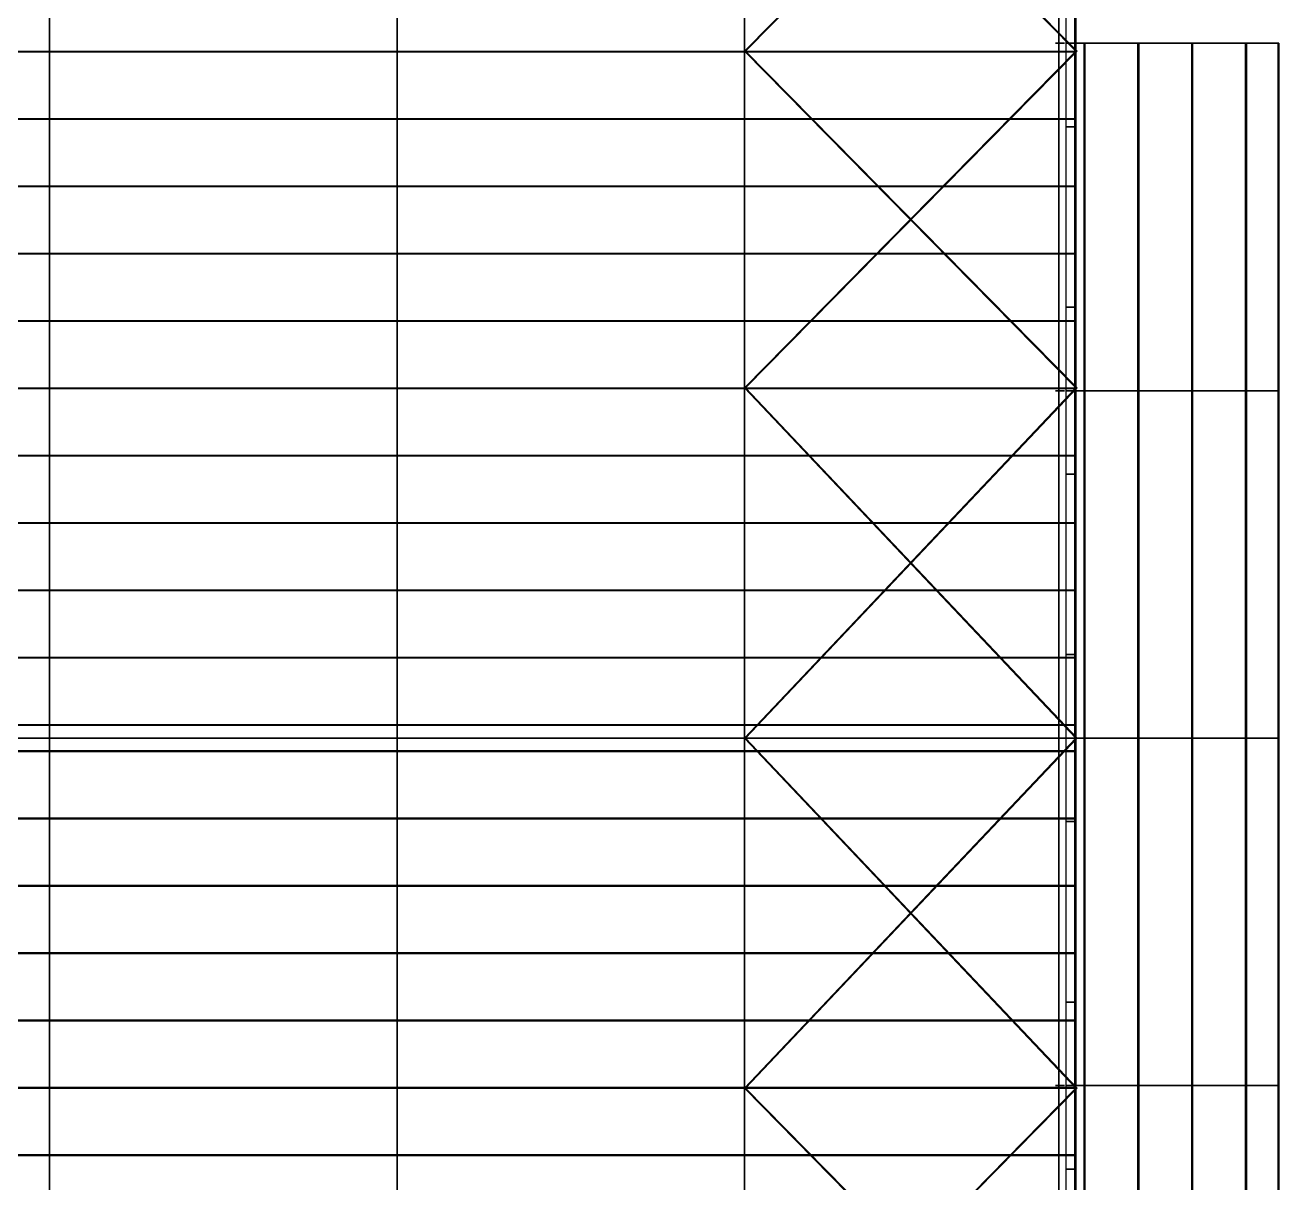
# Model space of a CAD drawing. Extents: x -4500 to 50000, y 0 to 61000.
# Drawn here: x 22205 to 50000, y 20642 to 46304 of the extents above; entities that cross this region are included whole.
import ezdxf

# ---------------------------------------------------------------- set-up
doc = ezdxf.new("R2010")
doc.units = 0
doc.linetypes.add('CONTIN', pattern=[0])
for name, color, linetype in [('Default', 7, 'CONTIN'), ('Floor_surface', 3, 'CONTIN'), ('Frame_lines', 7, 'CONTIN'), ('Framed_openings', 6, 'CONTIN'), ('Roof_purlins', 4, 'CONTIN'), ('Roof_surface', 1, 'CONTIN'), ('Wall_Framing', 1, 'CONTIN'), ('Wall_girts', 5, 'CONTIN'), ('Wall_surfaces', 2, 'CONTIN'), ('Wind_bracing', 8, 'CONTIN')]:
    doc.layers.add(name, color=color, linetype=linetype)

# ---------------------------------------------------------------- blocks, each defined once
blk = doc.blocks.new('BUILD1')
at = {"layer": 'Floor_surface', "color": 2}
for points, invisible_edges in [([(0, 0), (1791.339, 0), (1791.339, 2401.575)], 12), ([(0, 0), (1791.339, 2401.575), (0, 2401.575)], 5)]:
    blk.add_3dface(points, dxfattribs=dict(at, invisible_edges=invisible_edges))
at = {"layer": 'Frame_lines', "color": 1}
for points, invisible_edges in [([(895.669, 2016.184, 283.904), (895.669, 2018.339, 305.45), (895.669, 1783.291, 328.954)], 13), ([(895.669, 2016.184, 283.904), (895.669, 1783.291, 328.954), (895.669, 1781.136, 307.408)], 7), ([(1198.819, 2016.184, 283.904), (1198.819, 2018.339, 305.45), (1198.819, 1783.291, 328.954)], 13), ([(1198.819, 2016.184, 283.904), (1198.819, 1783.291, 328.954), (1198.819, 1781.136, 307.408)], 7), ([(1501.969, 2016.184, 283.904), (1501.969, 2018.339, 305.45), (1501.969, 1783.291, 328.954)], 13), ([(1501.969, 2016.184, 283.904), (1501.969, 1783.291, 328.954), (1501.969, 1781.136, 307.408)], 7), ([(1776.378, 2015.401, 276.069), (1776.378, 2018.339, 305.45), (1776.378, 1783.291, 328.954)], 13), ([(1776.378, 2015.401, 276.069), (1776.378, 1783.291, 328.954), (1776.378, 1780.548, 301.532)], 7), ([(895.669, 1781.136, 307.408), (895.669, 1783.291, 328.954), (895.669, 1548.242, 352.459)], 13), ([(895.669, 1781.136, 307.408), (895.669, 1548.242, 352.459), (895.669, 1546.675, 336.789)], 7), ([(1198.819, 1781.136, 307.408), (1198.819, 1783.291, 328.954), (1198.819, 1548.242, 352.459)], 13), ([(1198.819, 1781.136, 307.408), (1198.819, 1548.242, 352.459), (1198.819, 1546.675, 336.789)], 7), ([(1501.969, 1781.136, 307.408), (1501.969, 1783.291, 328.954), (1501.969, 1548.242, 352.459)], 13), ([(1501.969, 1781.136, 307.408), (1501.969, 1548.242, 352.459), (1501.969, 1546.675, 336.789)], 7), ([(1776.378, 1780.548, 301.532), (1776.378, 1783.291, 328.954), (1776.378, 1548.242, 352.459)], 13), ([(1776.378, 1780.548, 301.532), (1776.378, 1548.242, 352.459), (1776.378, 1546.284, 332.872)], 7), ([(895.669, 1546.675, 336.789), (895.669, 1548.242, 352.459), (895.669, 1313.194, 375.964)], 13), ([(895.669, 1546.675, 336.789), (895.669, 1313.194, 375.964), (895.669, 1309.669, 340.707)], 7), ([(1198.819, 1546.675, 336.789), (1198.819, 1548.242, 352.459), (1198.819, 1313.194, 375.964)], 13), ([(1198.819, 1546.675, 336.789), (1198.819, 1313.194, 375.964), (1198.819, 1309.669, 340.707)], 7), ([(1501.969, 1546.675, 336.789), (1501.969, 1548.242, 352.459), (1501.969, 1313.194, 375.964)], 13), ([(1501.969, 1546.675, 336.789), (1501.969, 1313.194, 375.964), (1501.969, 1309.669, 340.707)], 7), ([(1776.378, 1546.284, 332.872), (1776.378, 1548.242, 352.459), (1776.378, 1313.194, 375.964)], 13), ([(1776.378, 1546.284, 332.872), (1776.378, 1313.194, 375.964), (1776.378, 1310.256, 346.583)], 7), ([(895.669, 1309.669, 340.707), (895.669, 1313.194, 375.964), (895.669, 1200.787, 387.795)], 13), ([(1198.819, 1309.669, 340.707), (1198.819, 1313.194, 375.964), (1198.819, 1200.787, 387.795)], 13), ([(1501.969, 1309.669, 340.707), (1501.969, 1313.194, 375.964), (1501.969, 1200.787, 387.795)], 13), ([(1776.378, 1310.256, 346.583), (1776.378, 1313.194, 375.964), (1776.378, 1200.787, 387.795)], 13), ([(895.669, 1309.669, 340.707), (895.669, 1200.787, 387.795), (895.669, 1200.787, 340.561)], 7), ([(1198.819, 1309.669, 340.707), (1198.819, 1200.787, 387.795), (1198.819, 1200.787, 340.561)], 7), ([(1501.969, 1309.669, 340.707), (1501.969, 1200.787, 387.795), (1501.969, 1200.787, 340.561)], 7), ([(1776.378, 1310.256, 346.583), (1776.378, 1200.787, 387.795), (1776.378, 1200.787, 346.591)], 7), ([(895.669, 1197.787), (895.669, 1197.787, 340.565), (895.669, 1203.787, 340.565)], 14), ([(895.669, 1197.787), (895.669, 1203.787, 340.565), (895.669, 1203.787)], 5), ([(1198.819, 1197.787), (1198.819, 1197.787, 340.565), (1198.819, 1203.787, 340.565)], 14), ([(1198.819, 1197.787), (1198.819, 1203.787, 340.565), (1198.819, 1203.787)], 5), ([(1501.969, 1197.787), (1501.969, 1197.787, 340.565), (1501.969, 1203.787, 340.565)], 14), ([(1501.969, 1197.787), (1501.969, 1203.787, 340.565), (1501.969, 1203.787)], 5), ([(1776.378, 1197.787), (1776.378, 1197.787, 346.591), (1776.378, 1203.787, 346.591)], 14), ([(1776.378, 1197.787), (1776.378, 1203.787, 346.591), (1776.378, 1203.787)], 5), ([(895.669, 1200.787, 340.561), (895.669, 1200.787, 387.795), (895.669, 1082.48, 375.965)], 13), ([(895.669, 1200.787, 340.561), (895.669, 1082.48, 375.965), (895.669, 1086.006, 340.707)], 7), ([(1198.819, 1200.787, 340.561), (1198.819, 1200.787, 387.795), (1198.819, 1082.48, 375.965)], 13), ([(1198.819, 1200.787, 340.561), (1198.819, 1082.48, 375.965), (1198.819, 1086.006, 340.707)], 7), ([(1501.969, 1200.787, 340.561), (1501.969, 1200.787, 387.795), (1501.969, 1082.48, 375.965)], 13), ([(1501.969, 1200.787, 340.561), (1501.969, 1082.48, 375.965), (1501.969, 1086.006, 340.707)], 7), ([(1776.378, 1200.787, 346.591), (1776.378, 1200.787, 387.795), (1776.378, 1082.48, 375.965)], 13), ([(1776.378, 1200.787, 346.591), (1776.378, 1082.48, 375.965), (1776.378, 1085.418, 346.584)], 7), ([(895.669, 1086.006, 340.707), (895.669, 1082.48, 375.965), (895.669, 847.432, 352.46)], 13), ([(895.669, 1086.006, 340.707), (895.669, 847.432, 352.46), (895.669, 848.999, 336.79)], 7), ([(1198.819, 1086.006, 340.707), (1198.819, 1082.48, 375.965), (1198.819, 847.432, 352.46)], 13), ([(1198.819, 1086.006, 340.707), (1198.819, 847.432, 352.46), (1198.819, 848.999, 336.79)], 7), ([(1501.969, 1086.006, 340.707), (1501.969, 1082.48, 375.965), (1501.969, 847.432, 352.46)], 13), ([(1501.969, 1086.006, 340.707), (1501.969, 847.432, 352.46), (1501.969, 848.999, 336.79)], 7), ([(1776.378, 1085.418, 346.584), (1776.378, 1082.48, 375.965), (1776.378, 847.432, 352.46)], 13), ([(1776.378, 1085.418, 346.584), (1776.378, 847.432, 352.46), (1776.378, 849.391, 332.872)], 7), ([(895.669, 848.999, 336.79), (895.669, 847.432, 352.46), (895.669, 612.384, 328.955)], 13), ([(895.669, 848.999, 336.79), (895.669, 612.384, 328.955), (895.669, 614.538, 307.409)], 7), ([(1198.819, 848.999, 336.79), (1198.819, 847.432, 352.46), (1198.819, 612.384, 328.955)], 13), ([(1198.819, 848.999, 336.79), (1198.819, 612.384, 328.955), (1198.819, 614.538, 307.409)], 7), ([(1501.969, 848.999, 336.79), (1501.969, 847.432, 352.46), (1501.969, 612.384, 328.955)], 13), ([(1501.969, 848.999, 336.79), (1501.969, 612.384, 328.955), (1501.969, 614.538, 307.409)], 7), ([(1776.378, 849.391, 332.872), (1776.378, 847.432, 352.46), (1776.378, 612.384, 328.955)], 13), ([(1776.378, 849.391, 332.872), (1776.378, 612.384, 328.955), (1776.378, 615.126, 301.533)], 7)]:
    blk.add_3dface(points, dxfattribs=dict(at, invisible_edges=invisible_edges))
at = {"layer": 'Framed_openings', "color": 1}
for points, invisible_edges in [([(1782.48, 1576.772, 157.48), (1790.354, 1576.772, 157.48), (1790.354, 1734.252, 157.48)], 12), ([(1782.48, 1576.772, 157.48), (1790.354, 1734.252, 157.48), (1782.48, 1734.252, 157.48)], 5), ([(1782.48, 1734.252), (1790.354, 1734.252), (1790.354, 1734.252, 179.134)], 12), ([(1782.48, 1734.252), (1790.354, 1734.252, 179.134), (1782.48, 1734.252, 179.134)], 5), ([(1782.48, 1576.772), (1790.354, 1576.772), (1790.354, 1576.772, 179.134)], 12), ([(1782.48, 1576.772), (1790.354, 1576.772, 179.134), (1782.48, 1576.772, 179.134)], 5), ([(1782.48, 1273.622, 157.48), (1790.354, 1273.622, 157.48), (1790.354, 1431.102, 157.48)], 12), ([(1782.48, 1273.622, 157.48), (1790.354, 1431.102, 157.48), (1782.48, 1431.102, 157.48)], 5), ([(1782.48, 1431.102), (1790.354, 1431.102), (1790.354, 1431.102, 179.134)], 12), ([(1782.48, 1431.102), (1790.354, 1431.102, 179.134), (1782.48, 1431.102, 179.134)], 5), ([(1782.48, 1273.622), (1790.354, 1273.622), (1790.354, 1273.622, 179.134)], 12), ([(1782.48, 1273.622), (1790.354, 1273.622, 179.134), (1782.48, 1273.622, 179.134)], 5), ([(1782.48, 970.472, 157.48), (1790.354, 970.472, 157.48), (1790.354, 1127.953, 157.48)], 12), ([(1782.48, 970.472, 157.48), (1790.354, 1127.953, 157.48), (1782.48, 1127.953, 157.48)], 5), ([(1782.48, 1127.953), (1790.354, 1127.953), (1790.354, 1127.953, 179.134)], 12), ([(1782.48, 1127.953), (1790.354, 1127.953, 179.134), (1782.48, 1127.953, 179.134)], 5), ([(1782.48, 970.472), (1790.354, 970.472), (1790.354, 970.472, 179.134)], 12), ([(1782.48, 970.472), (1790.354, 970.472, 179.134), (1782.48, 970.472, 179.134)], 5), ([(1782.48, 667.323, 157.48), (1790.354, 667.323, 157.48), (1790.354, 824.803, 157.48)], 12), ([(1782.48, 667.323, 157.48), (1790.354, 824.803, 157.48), (1782.48, 824.803, 157.48)], 5), ([(1782.48, 824.803), (1790.354, 824.803), (1790.354, 824.803, 179.134)], 12), ([(1782.48, 824.803), (1790.354, 824.803, 179.134), (1782.48, 824.803, 179.134)], 5)]:
    blk.add_3dface(points, dxfattribs=dict(at, invisible_edges=invisible_edges))
at = {"layer": 'Roof_purlins', "color": 4}
for points, invisible_edges in [([(1799.174, 1503.937, 175.382), (1798.39, 1503.937, 167.547), (1798.39, 1807.087, 167.547)], 12), ([(1799.174, 1503.937, 175.382), (1798.39, 1807.087, 167.547), (1799.174, 1807.087, 175.382)], 5), ([(1846.183, 1503.937, 170.681), (1845.4, 1503.937, 162.846), (1845.4, 1807.087, 162.846)], 12), ([(1846.183, 1503.937, 170.681), (1845.4, 1807.087, 162.846), (1846.183, 1807.087, 170.681)], 5), ([(1893.193, 1503.937, 165.98), (1892.409, 1503.937, 158.145), (1892.409, 1807.087, 158.145)], 12), ([(1893.193, 1503.937, 165.98), (1892.409, 1807.087, 158.145), (1893.193, 1807.087, 165.98)], 5), ([(1940.203, 1503.937, 161.279), (1939.419, 1503.937, 153.444), (1939.419, 1807.087, 153.444)], 12), ([(1940.203, 1503.937, 161.279), (1939.419, 1807.087, 153.444), (1940.203, 1807.087, 161.279)], 5), ([(1968.504, 1503.937, 158.449), (1967.72, 1503.937, 150.614), (1967.72, 1807.087, 150.614)], 12), ([(1968.504, 1503.937, 158.449), (1967.72, 1807.087, 150.614), (1968.504, 1807.087, 158.449)], 5), ([(592.52, 1799.378, 327.897), (592.52, 1800.161, 335.732), (895.669, 1800.161, 335.732)], 12), ([(592.52, 1799.378, 327.897), (895.669, 1800.161, 335.732), (895.669, 1799.378, 327.897)], 5), ([(895.669, 1799.378, 327.897), (895.669, 1800.161, 335.732), (1198.819, 1800.161, 335.732)], 12), ([(895.669, 1799.378, 327.897), (1198.819, 1800.161, 335.732), (1198.819, 1799.378, 327.897)], 5), ([(1198.819, 1799.378, 327.897), (1198.819, 1800.161, 335.732), (1501.969, 1800.161, 335.732)], 12), ([(1198.819, 1799.378, 327.897), (1501.969, 1800.161, 335.732), (1501.969, 1799.378, 327.897)], 5), ([(1501.969, 1799.378, 327.897), (1501.969, 1800.161, 335.732), (1790.354, 1800.161, 335.732)], 12), ([(1501.969, 1799.378, 327.897), (1790.354, 1800.161, 335.732), (1790.354, 1799.378, 327.897)], 5), ([(592.52, 1740.616, 333.773), (592.52, 1741.399, 341.608), (895.669, 1741.399, 341.608)], 12), ([(592.52, 1740.616, 333.773), (895.669, 1741.399, 341.608), (895.669, 1740.616, 333.773)], 5), ([(895.669, 1740.616, 333.773), (895.669, 1741.399, 341.608), (1198.819, 1741.399, 341.608)], 12), ([(895.669, 1740.616, 333.773), (1198.819, 1741.399, 341.608), (1198.819, 1740.616, 333.773)], 5), ([(1198.819, 1740.616, 333.773), (1198.819, 1741.399, 341.608), (1501.969, 1741.399, 341.608)], 12), ([(1198.819, 1740.616, 333.773), (1501.969, 1741.399, 341.608), (1501.969, 1740.616, 333.773)], 5), ([(1501.969, 1740.616, 333.773), (1501.969, 1741.399, 341.608), (1790.354, 1741.399, 341.608)], 12), ([(1501.969, 1740.616, 333.773), (1790.354, 1741.399, 341.608), (1790.354, 1740.616, 333.773)], 5), ([(592.52, 1681.854, 339.649), (592.52, 1682.637, 347.484), (895.669, 1682.637, 347.484)], 12), ([(592.52, 1681.854, 339.649), (895.669, 1682.637, 347.484), (895.669, 1681.854, 339.649)], 5), ([(895.669, 1681.854, 339.649), (895.669, 1682.637, 347.484), (1198.819, 1682.637, 347.484)], 12), ([(895.669, 1681.854, 339.649), (1198.819, 1682.637, 347.484), (1198.819, 1681.854, 339.649)], 5), ([(1198.819, 1681.854, 339.649), (1198.819, 1682.637, 347.484), (1501.969, 1682.637, 347.484)], 12), ([(1198.819, 1681.854, 339.649), (1501.969, 1682.637, 347.484), (1501.969, 1681.854, 339.649)], 5), ([(1501.969, 1681.854, 339.649), (1501.969, 1682.637, 347.484), (1790.354, 1682.637, 347.484)], 12), ([(1501.969, 1681.854, 339.649), (1790.354, 1682.637, 347.484), (1790.354, 1681.854, 339.649)], 5), ([(592.52, 1623.092, 345.526), (592.52, 1623.875, 353.361), (895.669, 1623.875, 353.361)], 12), ([(592.52, 1623.092, 345.526), (895.669, 1623.875, 353.361), (895.669, 1623.092, 345.526)], 5), ([(895.669, 1623.092, 345.526), (895.669, 1623.875, 353.361), (1198.819, 1623.875, 353.361)], 12), ([(895.669, 1623.092, 345.526), (1198.819, 1623.875, 353.361), (1198.819, 1623.092, 345.526)], 5), ([(1198.819, 1623.092, 345.526), (1198.819, 1623.875, 353.361), (1501.969, 1623.875, 353.361)], 12), ([(1198.819, 1623.092, 345.526), (1501.969, 1623.875, 353.361), (1501.969, 1623.092, 345.526)], 5), ([(1501.969, 1623.092, 345.526), (1501.969, 1623.875, 353.361), (1790.354, 1623.875, 353.361)], 12), ([(1501.969, 1623.092, 345.526), (1790.354, 1623.875, 353.361), (1790.354, 1623.092, 345.526)], 5), ([(592.52, 1564.329, 351.402), (592.52, 1565.113, 359.237), (895.669, 1565.113, 359.237)], 12), ([(592.52, 1564.329, 351.402), (895.669, 1565.113, 359.237), (895.669, 1564.329, 351.402)], 5), ([(895.669, 1564.329, 351.402), (895.669, 1565.113, 359.237), (1198.819, 1565.113, 359.237)], 12), ([(895.669, 1564.329, 351.402), (1198.819, 1565.113, 359.237), (1198.819, 1564.329, 351.402)], 5), ([(1198.819, 1564.329, 351.402), (1198.819, 1565.113, 359.237), (1501.969, 1565.113, 359.237)], 12), ([(1198.819, 1564.329, 351.402), (1501.969, 1565.113, 359.237), (1501.969, 1564.329, 351.402)], 5), ([(1501.969, 1564.329, 351.402), (1501.969, 1565.113, 359.237), (1790.354, 1565.113, 359.237)], 12), ([(1501.969, 1564.329, 351.402), (1790.354, 1565.113, 359.237), (1790.354, 1564.329, 351.402)], 5), ([(592.52, 1505.567, 357.278), (592.52, 1506.351, 365.113), (895.669, 1506.351, 365.113)], 12), ([(592.52, 1505.567, 357.278), (895.669, 1506.351, 365.113), (895.669, 1505.567, 357.278)], 5), ([(895.669, 1505.567, 357.278), (895.669, 1506.351, 365.113), (1198.819, 1506.351, 365.113)], 12), ([(895.669, 1505.567, 357.278), (1198.819, 1506.351, 365.113), (1198.819, 1505.567, 357.278)], 5), ([(1198.819, 1505.567, 357.278), (1198.819, 1506.351, 365.113), (1501.969, 1506.351, 365.113)], 12), ([(1198.819, 1505.567, 357.278), (1501.969, 1506.351, 365.113), (1501.969, 1505.567, 357.278)], 5), ([(1501.969, 1505.567, 357.278), (1501.969, 1506.351, 365.113), (1790.354, 1506.351, 365.113)], 12), ([(1501.969, 1505.567, 357.278), (1790.354, 1506.351, 365.113), (1790.354, 1505.567, 357.278)], 5), ([(1799.174, 1200.787, 175.382), (1798.39, 1200.787, 167.547), (1798.39, 1503.937, 167.547)], 12), ([(1799.174, 1200.787, 175.382), (1798.39, 1503.937, 167.547), (1799.174, 1503.937, 175.382)], 5), ([(1846.183, 1200.787, 170.681), (1845.4, 1200.787, 162.846), (1845.4, 1503.937, 162.846)], 12), ([(1846.183, 1200.787, 170.681), (1845.4, 1503.937, 162.846), (1846.183, 1503.937, 170.681)], 5), ([(1893.193, 1200.787, 165.98), (1892.409, 1200.787, 158.145), (1892.409, 1503.937, 158.145)], 12), ([(1893.193, 1200.787, 165.98), (1892.409, 1503.937, 158.145), (1893.193, 1503.937, 165.98)], 5), ([(1940.203, 1200.787, 161.279), (1939.419, 1200.787, 153.444), (1939.419, 1503.937, 153.444)], 12), ([(1940.203, 1200.787, 161.279), (1939.419, 1503.937, 153.444), (1940.203, 1503.937, 161.279)], 5), ([(1968.504, 1200.787, 158.449), (1967.72, 1200.787, 150.614), (1967.72, 1503.937, 150.614)], 12), ([(1968.504, 1200.787, 158.449), (1967.72, 1503.937, 150.614), (1968.504, 1503.937, 158.449)], 5), ([(592.52, 1446.805, 363.154), (592.52, 1447.589, 370.989), (895.669, 1447.589, 370.989)], 12), ([(592.52, 1446.805, 363.154), (895.669, 1447.589, 370.989), (895.669, 1446.805, 363.154)], 5), ([(895.669, 1446.805, 363.154), (895.669, 1447.589, 370.989), (1198.819, 1447.589, 370.989)], 12), ([(895.669, 1446.805, 363.154), (1198.819, 1447.589, 370.989), (1198.819, 1446.805, 363.154)], 5), ([(1198.819, 1446.805, 363.154), (1198.819, 1447.589, 370.989), (1501.969, 1447.589, 370.989)], 12), ([(1198.819, 1446.805, 363.154), (1501.969, 1447.589, 370.989), (1501.969, 1446.805, 363.154)], 5), ([(1501.969, 1446.805, 363.154), (1501.969, 1447.589, 370.989), (1790.354, 1447.589, 370.989)], 12), ([(1501.969, 1446.805, 363.154), (1790.354, 1447.589, 370.989), (1790.354, 1446.805, 363.154)], 5), ([(592.52, 1388.043, 369.03), (592.52, 1388.827, 376.865), (895.669, 1388.827, 376.865)], 12), ([(592.52, 1388.043, 369.03), (895.669, 1388.827, 376.865), (895.669, 1388.043, 369.03)], 5), ([(895.669, 1388.043, 369.03), (895.669, 1388.827, 376.865), (1198.819, 1388.827, 376.865)], 12), ([(895.669, 1388.043, 369.03), (1198.819, 1388.827, 376.865), (1198.819, 1388.043, 369.03)], 5), ([(1198.819, 1388.043, 369.03), (1198.819, 1388.827, 376.865), (1501.969, 1388.827, 376.865)], 12), ([(1198.819, 1388.043, 369.03), (1501.969, 1388.827, 376.865), (1501.969, 1388.043, 369.03)], 5), ([(1501.969, 1388.043, 369.03), (1501.969, 1388.827, 376.865), (1790.354, 1388.827, 376.865)], 12), ([(1501.969, 1388.043, 369.03), (1790.354, 1388.827, 376.865), (1790.354, 1388.043, 369.03)], 5), ([(592.52, 1329.281, 374.907), (592.52, 1330.065, 382.742), (895.669, 1330.065, 382.742)], 12), ([(592.52, 1329.281, 374.907), (895.669, 1330.065, 382.742), (895.669, 1329.281, 374.907)], 5), ([(895.669, 1329.281, 374.907), (895.669, 1330.065, 382.742), (1198.819, 1330.065, 382.742)], 12), ([(895.669, 1329.281, 374.907), (1198.819, 1330.065, 382.742), (1198.819, 1329.281, 374.907)], 5), ([(1198.819, 1329.281, 374.907), (1198.819, 1330.065, 382.742), (1501.969, 1330.065, 382.742)], 12), ([(1198.819, 1329.281, 374.907), (1501.969, 1330.065, 382.742), (1501.969, 1329.281, 374.907)], 5), ([(1501.969, 1329.281, 374.907), (1501.969, 1330.065, 382.742), (1790.354, 1330.065, 382.742)], 12), ([(1501.969, 1329.281, 374.907), (1790.354, 1330.065, 382.742), (1790.354, 1329.281, 374.907)], 5), ([(592.52, 1270.519, 380.783), (592.52, 1271.303, 388.618), (895.669, 1271.303, 388.618)], 12), ([(592.52, 1270.519, 380.783), (895.669, 1271.303, 388.618), (895.669, 1270.519, 380.783)], 5), ([(895.669, 1270.519, 380.783), (895.669, 1271.303, 388.618), (1198.819, 1271.303, 388.618)], 12), ([(895.669, 1270.519, 380.783), (1198.819, 1271.303, 388.618), (1198.819, 1270.519, 380.783)], 5), ([(1198.819, 1270.519, 380.783), (1198.819, 1271.303, 388.618), (1501.969, 1271.303, 388.618)], 12), ([(1198.819, 1270.519, 380.783), (1501.969, 1271.303, 388.618), (1501.969, 1270.519, 380.783)], 5), ([(1501.969, 1270.519, 380.783), (1501.969, 1271.303, 388.618), (1790.354, 1271.303, 388.618)], 12), ([(1501.969, 1270.519, 380.783), (1790.354, 1271.303, 388.618), (1790.354, 1270.519, 380.783)], 5), ([(592.52, 1211.757, 386.659), (592.52, 1212.541, 394.494), (895.669, 1212.541, 394.494)], 12), ([(592.52, 1211.757, 386.659), (895.669, 1212.541, 394.494), (895.669, 1211.757, 386.659)], 5), ([(895.669, 1211.757, 386.659), (895.669, 1212.541, 394.494), (1198.819, 1212.541, 394.494)], 12), ([(895.669, 1211.757, 386.659), (1198.819, 1212.541, 394.494), (1198.819, 1211.757, 386.659)], 5), ([(1198.819, 1211.757, 386.659), (1198.819, 1212.541, 394.494), (1501.969, 1212.541, 394.494)], 12), ([(1198.819, 1211.757, 386.659), (1501.969, 1212.541, 394.494), (1501.969, 1211.757, 386.659)], 5), ([(1501.969, 1211.757, 386.659), (1501.969, 1212.541, 394.494), (1790.354, 1212.541, 394.494)], 12), ([(1501.969, 1211.757, 386.659), (1790.354, 1212.541, 394.494), (1790.354, 1211.757, 386.659)], 5), ([(1799.174, 897.638, 175.382), (1798.39, 897.638, 167.547), (1798.39, 1200.787, 167.547)], 12), ([(1799.174, 897.638, 175.382), (1798.39, 1200.787, 167.547), (1799.174, 1200.787, 175.382)], 5), ([(1846.183, 897.638, 170.681), (1845.4, 897.638, 162.846), (1845.4, 1200.787, 162.846)], 12), ([(1846.183, 897.638, 170.681), (1845.4, 1200.787, 162.846), (1846.183, 1200.787, 170.681)], 5), ([(1893.193, 897.638, 165.98), (1892.409, 897.638, 158.145), (1892.409, 1200.787, 158.145)], 12), ([(1893.193, 897.638, 165.98), (1892.409, 1200.787, 158.145), (1893.193, 1200.787, 165.98)], 5), ([(1940.203, 897.638, 161.279), (1939.419, 897.638, 153.444), (1939.419, 1200.787, 153.444)], 12), ([(1940.203, 897.638, 161.279), (1939.419, 1200.787, 153.444), (1940.203, 1200.787, 161.279)], 5), ([(1968.504, 897.638, 158.449), (1967.72, 897.638, 150.614), (1967.72, 1200.787, 150.614)], 12), ([(1968.504, 897.638, 158.449), (1967.72, 1200.787, 150.614), (1968.504, 1200.787, 158.449)], 5), ([(592.52, 1189.819, 386.659), (592.52, 1189.035, 394.494), (895.669, 1189.035, 394.494)], 12), ([(592.52, 1189.819, 386.659), (895.669, 1189.035, 394.494), (895.669, 1189.819, 386.659)], 5), ([(895.669, 1189.819, 386.659), (895.669, 1189.035, 394.494), (1198.819, 1189.035, 394.494)], 12), ([(895.669, 1189.819, 386.659), (1198.819, 1189.035, 394.494), (1198.819, 1189.819, 386.659)], 5), ([(1198.819, 1189.819, 386.659), (1198.819, 1189.035, 394.494), (1501.969, 1189.035, 394.494)], 12), ([(1198.819, 1189.819, 386.659), (1501.969, 1189.035, 394.494), (1501.969, 1189.819, 386.659)], 5), ([(1501.969, 1189.819, 386.659), (1501.969, 1189.035, 394.494), (1790.354, 1189.035, 394.494)], 12), ([(1501.969, 1189.819, 386.659), (1790.354, 1189.035, 394.494), (1790.354, 1189.819, 386.659)], 5), ([(592.52, 1131.057, 380.783), (592.52, 1130.273, 388.618), (895.669, 1130.273, 388.618)], 12), ([(592.52, 1131.057, 380.783), (895.669, 1130.273, 388.618), (895.669, 1131.057, 380.783)], 5), ([(895.669, 1131.057, 380.783), (895.669, 1130.273, 388.618), (1198.819, 1130.273, 388.618)], 12), ([(895.669, 1131.057, 380.783), (1198.819, 1130.273, 388.618), (1198.819, 1131.057, 380.783)], 5), ([(1198.819, 1131.057, 380.783), (1198.819, 1130.273, 388.618), (1501.969, 1130.273, 388.618)], 12), ([(1198.819, 1131.057, 380.783), (1501.969, 1130.273, 388.618), (1501.969, 1131.057, 380.783)], 5), ([(1501.969, 1131.057, 380.783), (1501.969, 1130.273, 388.618), (1790.354, 1130.273, 388.618)], 12), ([(1501.969, 1131.057, 380.783), (1790.354, 1130.273, 388.618), (1790.354, 1131.057, 380.783)], 5), ([(592.52, 1072.294, 374.907), (592.52, 1071.511, 382.742), (895.669, 1071.511, 382.742)], 12), ([(592.52, 1072.294, 374.907), (895.669, 1071.511, 382.742), (895.669, 1072.294, 374.907)], 5), ([(895.669, 1072.294, 374.907), (895.669, 1071.511, 382.742), (1198.819, 1071.511, 382.742)], 12), ([(895.669, 1072.294, 374.907), (1198.819, 1071.511, 382.742), (1198.819, 1072.294, 374.907)], 5), ([(1198.819, 1072.294, 374.907), (1198.819, 1071.511, 382.742), (1501.969, 1071.511, 382.742)], 12), ([(1198.819, 1072.294, 374.907), (1501.969, 1071.511, 382.742), (1501.969, 1072.294, 374.907)], 5), ([(1501.969, 1072.294, 374.907), (1501.969, 1071.511, 382.742), (1790.354, 1071.511, 382.742)], 12), ([(1501.969, 1072.294, 374.907), (1790.354, 1071.511, 382.742), (1790.354, 1072.294, 374.907)], 5), ([(592.52, 1013.532, 369.031), (592.52, 1012.749, 376.865), (895.669, 1012.749, 376.865)], 12), ([(592.52, 1013.532, 369.031), (895.669, 1012.749, 376.865), (895.669, 1013.532, 369.031)], 5), ([(895.669, 1013.532, 369.031), (895.669, 1012.749, 376.865), (1198.819, 1012.749, 376.865)], 12), ([(895.669, 1013.532, 369.031), (1198.819, 1012.749, 376.865), (1198.819, 1013.532, 369.031)], 5), ([(1198.819, 1013.532, 369.031), (1198.819, 1012.749, 376.865), (1501.969, 1012.749, 376.865)], 12), ([(1198.819, 1013.532, 369.031), (1501.969, 1012.749, 376.865), (1501.969, 1013.532, 369.031)], 5), ([(1501.969, 1013.532, 369.031), (1501.969, 1012.749, 376.865), (1790.354, 1012.749, 376.865)], 12), ([(1501.969, 1013.532, 369.031), (1790.354, 1012.749, 376.865), (1790.354, 1013.532, 369.031)], 5), ([(592.52, 954.77, 363.154), (592.52, 953.987, 370.989), (895.669, 953.987, 370.989)], 12), ([(592.52, 954.77, 363.154), (895.669, 953.987, 370.989), (895.669, 954.77, 363.154)], 5), ([(895.669, 954.77, 363.154), (895.669, 953.987, 370.989), (1198.819, 953.987, 370.989)], 12), ([(895.669, 954.77, 363.154), (1198.819, 953.987, 370.989), (1198.819, 954.77, 363.154)], 5), ([(1198.819, 954.77, 363.154), (1198.819, 953.987, 370.989), (1501.969, 953.987, 370.989)], 12), ([(1198.819, 954.77, 363.154), (1501.969, 953.987, 370.989), (1501.969, 954.77, 363.154)], 5), ([(1501.969, 954.77, 363.154), (1501.969, 953.987, 370.989), (1790.354, 953.987, 370.989)], 12), ([(1501.969, 954.77, 363.154), (1790.354, 953.987, 370.989), (1790.354, 954.77, 363.154)], 5), ([(1799.174, 594.488, 175.382), (1798.39, 594.488, 167.547), (1798.39, 897.638, 167.547)], 12), ([(1799.174, 594.488, 175.382), (1798.39, 897.638, 167.547), (1799.174, 897.638, 175.382)], 5), ([(1846.183, 594.488, 170.681), (1845.4, 594.488, 162.846), (1845.4, 897.638, 162.846)], 12), ([(1846.183, 594.488, 170.681), (1845.4, 897.638, 162.846), (1846.183, 897.638, 170.681)], 5), ([(1893.193, 594.488, 165.98), (1892.409, 594.488, 158.145), (1892.409, 897.638, 158.145)], 12), ([(1893.193, 594.488, 165.98), (1892.409, 897.638, 158.145), (1893.193, 897.638, 165.98)], 5), ([(1940.203, 594.488, 161.279), (1939.419, 594.488, 153.444), (1939.419, 897.638, 153.444)], 12), ([(1940.203, 594.488, 161.279), (1939.419, 897.638, 153.444), (1940.203, 897.638, 161.279)], 5), ([(1968.504, 594.488, 158.449), (1967.72, 594.488, 150.614), (1967.72, 897.638, 150.614)], 12), ([(1968.504, 594.488, 158.449), (1967.72, 897.638, 150.614), (1968.504, 897.638, 158.449)], 5), ([(592.52, 896.008, 357.278), (592.52, 895.225, 365.113), (895.669, 895.225, 365.113)], 12), ([(592.52, 896.008, 357.278), (895.669, 895.225, 365.113), (895.669, 896.008, 357.278)], 5), ([(895.669, 896.008, 357.278), (895.669, 895.225, 365.113), (1198.819, 895.225, 365.113)], 12), ([(895.669, 896.008, 357.278), (1198.819, 895.225, 365.113), (1198.819, 896.008, 357.278)], 5), ([(1198.819, 896.008, 357.278), (1198.819, 895.225, 365.113), (1501.969, 895.225, 365.113)], 12), ([(1198.819, 896.008, 357.278), (1501.969, 895.225, 365.113), (1501.969, 896.008, 357.278)], 5), ([(1501.969, 896.008, 357.278), (1501.969, 895.225, 365.113), (1790.354, 895.225, 365.113)], 12), ([(1501.969, 896.008, 357.278), (1790.354, 895.225, 365.113), (1790.354, 896.008, 357.278)], 5), ([(592.52, 837.246, 351.402), (592.52, 836.463, 359.237), (895.669, 836.463, 359.237)], 12), ([(592.52, 837.246, 351.402), (895.669, 836.463, 359.237), (895.669, 837.246, 351.402)], 5), ([(895.669, 837.246, 351.402), (895.669, 836.463, 359.237), (1198.819, 836.463, 359.237)], 12), ([(895.669, 837.246, 351.402), (1198.819, 836.463, 359.237), (1198.819, 837.246, 351.402)], 5), ([(1198.819, 837.246, 351.402), (1198.819, 836.463, 359.237), (1501.969, 836.463, 359.237)], 12), ([(1198.819, 837.246, 351.402), (1501.969, 836.463, 359.237), (1501.969, 837.246, 351.402)], 5), ([(1501.969, 837.246, 351.402), (1501.969, 836.463, 359.237), (1790.354, 836.463, 359.237)], 12), ([(1501.969, 837.246, 351.402), (1790.354, 836.463, 359.237), (1790.354, 837.246, 351.402)], 5)]:
    blk.add_3dface(points, dxfattribs=dict(at, invisible_edges=invisible_edges))
at = {"layer": 'Roof_surface', "color": 7}
for points, invisible_edges in [([(0, 2401.575, 275.591), (0, 1200.787, 395.669), (1791.339, 1200.787, 395.669)], 12), ([(0, 2401.575, 275.591), (1791.339, 1200.787, 395.669), (1791.339, 2401.575, 275.591)], 5), ([(0, 1200.787, 395.669), (0, 0, 275.591), (1791.339, 0, 275.591)], 12), ([(0, 1200.787, 395.669), (1791.339, 0, 275.591), (1791.339, 1200.787, 395.669)], 5)]:
    blk.add_3dface(points, dxfattribs=dict(at, invisible_edges=invisible_edges))
at = {"layer": 'Roof_surface', "color": 3}
for points, invisible_edges in [([(1791.339, 594.488, 177.165), (1968.504, 594.488, 159.449), (1968.504, 1807.087, 159.449)], 12), ([(1791.339, 594.488, 177.165), (1968.504, 1807.087, 159.449), (1791.339, 1807.087, 177.165)], 5)]:
    blk.add_3dface(points, dxfattribs=dict(at, invisible_edges=invisible_edges))
at = {"layer": 'Wall_Framing', "color": 1}
for points, invisible_edges in [([(1773.622, 1807.087), (1781.496, 1807.087), (1781.496, 1807.087, 318.307)], 12), ([(1773.622, 1807.087), (1781.496, 1807.087, 318.307), (1773.622, 1807.087, 318.307)], 5), ([(1782.465, 1807.087, 169.079), (1782.465, 1807.087, 157.268), (1968.504, 1807.087, 138.764)], 12), ([(1782.465, 1807.087, 169.079), (1968.504, 1807.087, 138.764), (1968.504, 1807.087, 150.575)], 5), ([(1773.622, 1503.937), (1781.496, 1503.937), (1781.496, 1503.937, 348.622)], 12), ([(1773.622, 1503.937), (1781.496, 1503.937, 348.622), (1773.622, 1503.937, 348.622)], 5), ([(1782.465, 1503.937, 169.079), (1782.465, 1503.937, 151.362), (1968.504, 1503.937, 132.858)], 12), ([(1782.465, 1503.937, 169.079), (1968.504, 1503.937, 132.858), (1968.504, 1503.937, 150.575)], 5), ([(1773.622, 1200.787), (1781.496, 1200.787), (1781.496, 1200.787, 378.937)], 12), ([(1773.622, 1200.787), (1781.496, 1200.787, 378.937), (1773.622, 1200.787, 378.937)], 5), ([(1782.465, 1200.787, 169.079), (1782.465, 1200.787, 151.362), (1968.504, 1200.787, 132.858)], 12), ([(1782.465, 1200.787, 169.079), (1968.504, 1200.787, 132.858), (1968.504, 1200.787, 150.575)], 5), ([(1773.622, 897.638), (1781.496, 897.638), (1781.496, 897.638, 348.622)], 12), ([(1773.622, 897.638), (1781.496, 897.638, 348.622), (1773.622, 897.638, 348.622)], 5), ([(1782.465, 897.638, 169.079), (1782.465, 897.638, 151.362), (1968.504, 897.638, 132.858)], 12), ([(1782.465, 897.638, 169.079), (1968.504, 897.638, 132.858), (1968.504, 897.638, 150.575)], 5)]:
    blk.add_3dface(points, dxfattribs=dict(at, invisible_edges=invisible_edges))
at = {"layer": 'Wall_girts', "color": 5}
for points, invisible_edges in [([(1782.48, 1734.252, 144.882), (1790.354, 1734.252, 144.882), (1790.354, 2110.236, 144.882)], 12), ([(1782.48, 1734.252, 144.882), (1790.354, 2110.236, 144.882), (1782.48, 2110.236, 144.882)], 5), ([(1782.48, 1807.087, 203.937), (1790.354, 1807.087, 203.937), (1790.354, 2110.236, 203.937)], 12), ([(1782.48, 1807.087, 203.937), (1790.354, 2110.236, 203.937), (1782.48, 2110.236, 203.937)], 5), ([(1782.48, 1807.087, 262.992), (1790.354, 1807.087, 262.992), (1790.354, 2110.236, 262.992)], 12), ([(1782.48, 1807.087, 262.992), (1790.354, 2110.236, 262.992), (1782.48, 2110.236, 262.992)], 5), ([(1782.48, 1503.937, 179.134), (1790.354, 1503.937, 179.134), (1790.354, 1807.087, 179.134)], 12), ([(1782.48, 1503.937, 179.134), (1790.354, 1807.087, 179.134), (1782.48, 1807.087, 179.134)], 5), ([(1782.48, 1503.937, 203.937), (1790.354, 1503.937, 203.937), (1790.354, 1807.087, 203.937)], 12), ([(1782.48, 1503.937, 203.937), (1790.354, 1807.087, 203.937), (1782.48, 1807.087, 203.937)], 5), ([(1782.48, 1503.937, 262.992), (1790.354, 1503.937, 262.992), (1790.354, 1807.087, 262.992)], 12), ([(1782.48, 1503.937, 262.992), (1790.354, 1807.087, 262.992), (1782.48, 1807.087, 262.992)], 5), ([(1782.48, 1431.102, 144.882), (1790.354, 1431.102, 144.882), (1790.354, 1576.772, 144.882)], 12), ([(1782.48, 1431.102, 144.882), (1790.354, 1576.772, 144.882), (1782.48, 1576.772, 144.882)], 5), ([(1782.48, 1200.787, 179.134), (1790.354, 1200.787, 179.134), (1790.354, 1503.937, 179.134)], 12), ([(1782.48, 1200.787, 179.134), (1790.354, 1503.937, 179.134), (1782.48, 1503.937, 179.134)], 5), ([(1782.48, 1200.787, 203.937), (1790.354, 1200.787, 203.937), (1790.354, 1503.937, 203.937)], 12), ([(1782.48, 1200.787, 203.937), (1790.354, 1503.937, 203.937), (1782.48, 1503.937, 203.937)], 5), ([(1782.48, 1200.787, 262.992), (1790.354, 1200.787, 262.992), (1790.354, 1503.937, 262.992)], 12), ([(1782.48, 1200.787, 262.992), (1790.354, 1503.937, 262.992), (1782.48, 1503.937, 262.992)], 5), ([(1782.48, 1200.787, 322.047), (1790.354, 1200.787, 322.047), (1790.354, 1503.937, 322.047)], 12), ([(1782.48, 1200.787, 322.047), (1790.354, 1503.937, 322.047), (1782.48, 1503.937, 322.047)], 5), ([(1782.48, 1127.953, 144.882), (1790.354, 1127.953, 144.882), (1790.354, 1273.622, 144.882)], 12), ([(1782.48, 1127.953, 144.882), (1790.354, 1273.622, 144.882), (1782.48, 1273.622, 144.882)], 5), ([(1782.48, 897.638, 179.134), (1790.354, 897.638, 179.134), (1790.354, 1200.787, 179.134)], 12), ([(1782.48, 897.638, 179.134), (1790.354, 1200.787, 179.134), (1782.48, 1200.787, 179.134)], 5), ([(1782.48, 897.638, 203.937), (1790.354, 897.638, 203.937), (1790.354, 1200.787, 203.937)], 12), ([(1782.48, 897.638, 203.937), (1790.354, 1200.787, 203.937), (1782.48, 1200.787, 203.937)], 5), ([(1782.48, 897.638, 262.992), (1790.354, 897.638, 262.992), (1790.354, 1200.787, 262.992)], 12), ([(1782.48, 897.638, 262.992), (1790.354, 1200.787, 262.992), (1782.48, 1200.787, 262.992)], 5), ([(1782.48, 897.638, 322.047), (1790.354, 897.638, 322.047), (1790.354, 1200.787, 322.047)], 12), ([(1782.48, 897.638, 322.047), (1790.354, 1200.787, 322.047), (1782.48, 1200.787, 322.047)], 5), ([(1782.48, 824.803, 144.882), (1790.354, 824.803, 144.882), (1790.354, 970.472, 144.882)], 12), ([(1782.48, 824.803, 144.882), (1790.354, 970.472, 144.882), (1782.48, 970.472, 144.882)], 5), ([(1782.48, 594.488, 179.134), (1790.354, 594.488, 179.134), (1790.354, 897.638, 179.134)], 12), ([(1782.48, 594.488, 179.134), (1790.354, 897.638, 179.134), (1782.48, 897.638, 179.134)], 5), ([(1782.48, 594.488, 203.937), (1790.354, 594.488, 203.937), (1790.354, 897.638, 203.937)], 12), ([(1782.48, 594.488, 203.937), (1790.354, 897.638, 203.937), (1782.48, 897.638, 203.937)], 5), ([(1782.48, 594.488, 262.992), (1790.354, 594.488, 262.992), (1790.354, 897.638, 262.992)], 12), ([(1782.48, 594.488, 262.992), (1790.354, 897.638, 262.992), (1782.48, 897.638, 262.992)], 5)]:
    blk.add_3dface(points, dxfattribs=dict(at, invisible_edges=invisible_edges))
at = {"layer": 'Wall_surfaces', "color": 7}
for points, invisible_edges in [([(1791.339, 2110.236, 304.724), (1791.339, 2110.236, 304.724), (1791.339, 1807.087, 335.039)], 13), ([(1791.339, 2110.236, 304.724), (1791.339, 1807.087, 335.039), (1791.339, 1807.087, 304.724)], 15), ([(1791.339, 1807.087, 141.732), (1791.339, 1807.087, 304.724), (1791.339, 2110.236, 304.724)], 15), ([(1791.339, 1807.087, 141.732), (1791.339, 2110.236, 304.724), (1791.339, 2110.236, 141.732)], 15), ([(1791.339, 1807.087, 141.732), (1791.339, 2110.236, 141.732), (1791.339, 1807.087, 141.732)], 5), ([(1791.339, 1807.087, 141.732), (1791.339, 2110.236, 141.732), (1791.339, 1807.087, 141.732)], 13), ([(1791.339, 1807.087), (1791.339, 2110.236), (1791.339, 1807.087)], 15), ([(1791.339, 1807.087, 335.039), (1791.339, 1807.087, 335.039), (1791.339, 1503.937, 365.354)], 13), ([(1791.339, 1807.087, 335.039), (1791.339, 1503.937, 365.354), (1791.339, 1503.937, 335.039)], 15), ([(1791.339, 1807.087, 141.732), (1791.339, 1807.087, 335.039), (1791.339, 1807.087, 141.732)], 15), ([(1791.339, 1734.252, 141.732), (1791.339, 1734.252, 335.039), (1791.339, 1807.087, 335.039)], 15), ([(1791.339, 1734.252, 141.732), (1791.339, 1807.087, 335.039), (1791.339, 1807.087, 141.732)], 15), ([(1791.339, 1734.252, 141.732), (1791.339, 1807.087, 141.732), (1791.339, 1734.252, 141.732)], 5), ([(1791.339, 1807.087), (1791.339, 1807.087, 141.732), (1791.339, 1807.087)], 15), ([(1791.339, 1807.087, 141.732), (1791.339, 1807.087, 304.724), (1791.339, 1807.087, 141.732)], 15), ([(1791.339, 1807.087), (1791.339, 1807.087, 141.732), (1791.339, 1807.087)], 15), ([(1791.339, 1734.252, 141.732), (1791.339, 1734.252, 157.48), (1791.339, 1734.252, 335.039)], 14), ([(1791.339, 1576.772, 157.48), (1791.339, 1576.772, 335.039), (1791.339, 1734.252, 335.039)], 15), ([(1791.339, 1576.772, 157.48), (1791.339, 1734.252, 335.039), (1791.339, 1734.252, 157.48)], 15), ([(1791.339, 1576.772, 157.48), (1791.339, 1734.252, 157.48), (1791.339, 1576.772, 157.48)], 5), ([(1791.339, 1503.937, 141.732), (1791.339, 1503.937, 335.039), (1791.339, 1576.772, 335.039)], 15), ([(1791.339, 1503.937, 141.732), (1791.339, 1576.772, 335.039), (1791.339, 1576.772, 157.48)], 15), ([(1791.339, 1503.937, 141.732), (1791.339, 1576.772, 157.48), (1791.339, 1576.772, 141.732)], 13), ([(1791.339, 1503.937, 141.732), (1791.339, 1576.772, 141.732), (1791.339, 1503.937, 141.732)], 5), ([(1791.339, 1503.937, 365.354), (1791.339, 1503.937, 365.354), (1791.339, 1200.787, 395.669)], 13), ([(1791.339, 1503.937, 365.354), (1791.339, 1200.787, 395.669), (1791.339, 1200.787, 365.354)], 15), ([(1791.339, 1503.937, 141.732), (1791.339, 1503.937, 365.354), (1791.339, 1503.937, 141.732)], 15), ([(1791.339, 1431.102, 141.732), (1791.339, 1431.102, 365.354), (1791.339, 1503.937, 365.354)], 15), ([(1791.339, 1431.102, 141.732), (1791.339, 1503.937, 365.354), (1791.339, 1503.937, 141.732)], 15), ([(1791.339, 1431.102, 141.732), (1791.339, 1503.937, 141.732), (1791.339, 1431.102, 141.732)], 5), ([(1791.339, 1503.937), (1791.339, 1503.937, 141.732), (1791.339, 1503.937)], 15), ([(1791.339, 1503.937, 141.732), (1791.339, 1503.937, 335.039), (1791.339, 1503.937, 141.732)], 15), ([(1791.339, 1503.937), (1791.339, 1503.937, 141.732), (1791.339, 1503.937)], 15), ([(1791.339, 1431.102, 141.732), (1791.339, 1431.102, 157.48), (1791.339, 1431.102, 365.354)], 14), ([(1791.339, 1273.622, 157.48), (1791.339, 1273.622, 365.354), (1791.339, 1431.102, 365.354)], 15), ([(1791.339, 1273.622, 157.48), (1791.339, 1431.102, 365.354), (1791.339, 1431.102, 157.48)], 15), ([(1791.339, 1273.622, 157.48), (1791.339, 1431.102, 157.48), (1791.339, 1273.622, 157.48)], 5), ([(1791.339, 1200.787, 141.732), (1791.339, 1200.787, 365.354), (1791.339, 1273.622, 365.354)], 15), ([(1791.339, 1200.787, 141.732), (1791.339, 1273.622, 365.354), (1791.339, 1273.622, 157.48)], 15), ([(1791.339, 1200.787, 141.732), (1791.339, 1273.622, 157.48), (1791.339, 1273.622, 141.732)], 13), ([(1791.339, 1200.787, 141.732), (1791.339, 1273.622, 141.732), (1791.339, 1200.787, 141.732)], 5), ([(1791.339, 1200.787, 365.354), (1791.339, 1200.787, 395.669), (1791.339, 897.638, 365.354)], 13), ([(1791.339, 1200.787, 365.354), (1791.339, 897.638, 365.354), (1791.339, 897.638, 365.354)], 15), ([(1791.339, 1200.787, 141.732), (1791.339, 1200.787, 365.354), (1791.339, 1200.787, 141.732)], 15), ([(1791.339, 1127.953, 141.732), (1791.339, 1127.953, 365.354), (1791.339, 1200.787, 365.354)], 15), ([(1791.339, 1127.953, 141.732), (1791.339, 1200.787, 365.354), (1791.339, 1200.787, 141.732)], 15), ([(1791.339, 1127.953, 141.732), (1791.339, 1200.787, 141.732), (1791.339, 1127.953, 141.732)], 5), ([(1791.339, 1200.787), (1791.339, 1200.787, 141.732), (1791.339, 1200.787)], 15), ([(1791.339, 1200.787, 141.732), (1791.339, 1200.787, 395.669), (1791.339, 1200.787, 141.732)], 7), ([(1791.339, 1200.787, 141.732), (1791.339, 1200.787, 395.669), (1791.339, 1200.787, 141.732)], 7), ([(1791.339, 1200.787, 141.732), (1791.339, 1200.787, 395.669), (1791.339, 1200.787, 395.669)], 13), ([(1791.339, 1200.787, 141.732), (1791.339, 1200.787, 395.669), (1791.339, 1200.787, 141.732)], 15), ([(1791.339, 1200.787, 141.732), (1791.339, 1200.787, 141.732), (1791.339, 1200.787, 141.732)], 5), ([(1791.339, 1200.787), (1791.339, 1200.787, 141.732), (1791.339, 1200.787)], 15), ([(1791.339, 1200.787), (1791.339, 1200.787, 141.732), (1791.339, 1200.787)], 15), ([(1791.339, 1200.787, 141.732), (1791.339, 1200.787, 141.732), (1791.339, 1200.787, 141.732)], 14), ([(1791.339, 1200.787, 141.732), (1791.339, 1200.787, 365.354), (1791.339, 1200.787, 141.732)], 15), ([(1791.339, 1200.787), (1791.339, 1200.787, 141.732), (1791.339, 1200.787)], 15), ([(1791.339, 1127.953, 141.732), (1791.339, 1127.953, 157.48), (1791.339, 1127.953, 365.354)], 14), ([(1791.339, 970.472, 157.48), (1791.339, 970.472, 365.354), (1791.339, 1127.953, 365.354)], 15), ([(1791.339, 970.472, 157.48), (1791.339, 1127.953, 365.354), (1791.339, 1127.953, 157.48)], 15), ([(1791.339, 970.472, 157.48), (1791.339, 1127.953, 157.48), (1791.339, 970.472, 157.48)], 5), ([(1791.339, 897.638, 141.732), (1791.339, 897.638, 365.354), (1791.339, 970.472, 365.354)], 15), ([(1791.339, 897.638, 141.732), (1791.339, 970.472, 365.354), (1791.339, 970.472, 157.48)], 15), ([(1791.339, 897.638, 141.732), (1791.339, 970.472, 157.48), (1791.339, 970.472, 141.732)], 13), ([(1791.339, 897.638, 141.732), (1791.339, 970.472, 141.732), (1791.339, 897.638, 141.732)], 5), ([(1791.339, 897.638, 335.039), (1791.339, 897.638, 365.354), (1791.339, 594.488, 335.039)], 13), ([(1791.339, 897.638, 335.039), (1791.339, 594.488, 335.039), (1791.339, 594.488, 335.039)], 15), ([(1791.339, 897.638, 141.732), (1791.339, 897.638, 335.039), (1791.339, 897.638, 141.732)], 15), ([(1791.339, 824.803, 141.732), (1791.339, 824.803, 335.039), (1791.339, 897.638, 335.039)], 15), ([(1791.339, 824.803, 141.732), (1791.339, 897.638, 335.039), (1791.339, 897.638, 141.732)], 15), ([(1791.339, 824.803, 141.732), (1791.339, 897.638, 141.732), (1791.339, 824.803, 141.732)], 5), ([(1791.339, 897.638), (1791.339, 897.638, 141.732), (1791.339, 897.638)], 15), ([(1791.339, 897.638, 141.732), (1791.339, 897.638, 365.354), (1791.339, 897.638, 141.732)], 15), ([(1791.339, 897.638), (1791.339, 897.638, 141.732), (1791.339, 897.638)], 15), ([(1791.339, 824.803, 141.732), (1791.339, 824.803, 157.48), (1791.339, 824.803, 335.039)], 14), ([(1791.339, 667.323, 157.48), (1791.339, 667.323, 335.039), (1791.339, 824.803, 335.039)], 15), ([(1791.339, 667.323, 157.48), (1791.339, 824.803, 335.039), (1791.339, 824.803, 157.48)], 15), ([(1791.339, 667.323, 157.48), (1791.339, 824.803, 157.48), (1791.339, 667.323, 157.48)], 5)]:
    blk.add_3dface(points, dxfattribs=dict(at, invisible_edges=invisible_edges))
at = {"layer": 'Wind_bracing', "color": 7}
for points, invisible_edges in [([(1501.969, 2093.977, 297.492), (1791.339, 1800.158, 326.874), (1792.339, 1800.158, 326.874)], 12), ([(1501.969, 2093.977, 297.492), (1792.339, 1800.158, 326.874), (1502.969, 2093.977, 297.492)], 5), ([(1791.339, 2093.977, 297.492), (1501.969, 1800.158, 326.874), (1502.969, 1800.158, 326.874)], 12), ([(1791.339, 2093.977, 297.492), (1502.969, 1800.158, 326.874), (1792.339, 2093.977, 297.492)], 5), ([(1501.969, 1800.158, 326.874), (1791.339, 1506.339, 356.256), (1792.339, 1506.339, 356.256)], 12), ([(1501.969, 1800.158, 326.874), (1792.339, 1506.339, 356.256), (1502.969, 1800.158, 326.874)], 5), ([(1791.339, 1800.158, 326.874), (1501.969, 1506.339, 356.256), (1502.969, 1506.339, 356.256)], 12), ([(1791.339, 1800.158, 326.874), (1502.969, 1506.339, 356.256), (1792.339, 1800.158, 326.874)], 5), ([(1501.969, 1506.339, 356.256), (1791.339, 1200.787, 386.811), (1792.339, 1200.787, 386.811)], 12), ([(1501.969, 1506.339, 356.256), (1792.339, 1200.787, 386.811), (1502.969, 1506.339, 356.256)], 5), ([(1791.339, 1506.339, 356.256), (1501.969, 1200.787, 386.811), (1502.969, 1200.787, 386.811)], 12), ([(1791.339, 1506.339, 356.256), (1502.969, 1200.787, 386.811), (1792.339, 1506.339, 356.256)], 5), ([(1501.969, 1200.787, 386.811), (1791.339, 895.236, 356.256), (1792.339, 895.236, 356.256)], 12), ([(1501.969, 1200.787, 386.811), (1792.339, 895.236, 356.256), (1502.969, 1200.787, 386.811)], 5), ([(1791.339, 1200.787, 386.811), (1501.969, 895.236, 356.256), (1502.969, 895.236, 356.256)], 12), ([(1791.339, 1200.787, 386.811), (1502.969, 895.236, 356.256), (1792.339, 1200.787, 386.811)], 5), ([(1501.969, 895.236, 356.256), (1791.339, 601.417, 326.874), (1792.339, 601.417, 326.874)], 12), ([(1501.969, 895.236, 356.256), (1792.339, 601.417, 326.874), (1502.969, 895.236, 356.256)], 5), ([(1791.339, 895.236, 356.256), (1501.969, 601.417, 326.874), (1502.969, 601.417, 326.874)], 12), ([(1791.339, 895.236, 356.256), (1502.969, 601.417, 326.874), (1792.339, 895.236, 356.256)], 5)]:
    blk.add_3dface(points, dxfattribs=dict(at, invisible_edges=invisible_edges))

msp = doc.modelspace()

# ---------------------------------------------------------------- block references
at = {"layer": 'Default', "xscale": 25.4, "yscale": 25.4, "zscale": 25.4}
msp.add_blockref('BUILD1', (0, 0), dxfattribs=at)

doc.saveas('drawing.dxf')
